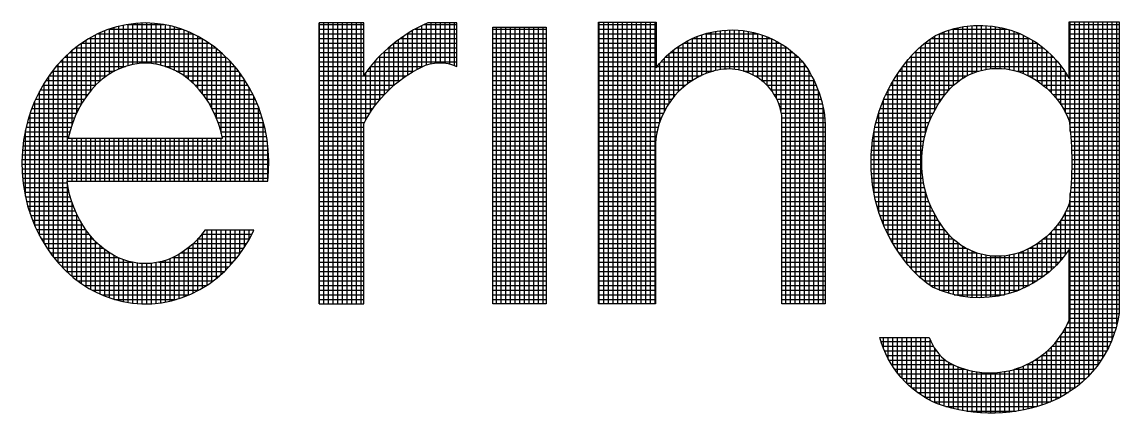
# Model space of a CAD drawing. Extents: x 0 to 841, y 0 to 594.
# Drawn here: x 743.193 to 747.199, y 97.92 to 99.35 of the extents above; entities that cross this region are included whole.
import ezdxf

# ---------------------------------------------------------------- set-up
doc = ezdxf.new("R2010")
doc.units = 0
doc.header["$LTSCALE"] = 5
doc.header["$MEASUREMENT"] = 0
doc.layers.add('한국지역난방기술주식회사 CI', color=7, linetype='Continuous')

# ---------------------------------------------------------------- blocks, each defined once
blk = doc.blocks.new('기술주CI')
at = {"layer": '한국지역난방기술주식회사 CI', "linetype": 'Continuous'}
for p, q in [((1158.875, 135.7201), (1158.875, 135.9949)), ((1158.9067, 135.7208), (1158.9067, 135.9955)), ((1158.9385, 135.7192), (1158.9385, 135.9942)), ((1160.0815, 134.0812), (1160.0815, 135.9965)), ((1160.1132, 134.0812), (1160.1132, 135.9965)), ((1160.145, 134.0812), (1160.145, 135.9965)), ((1160.1768, 134.0812), (1160.1768, 135.9965)), ((1160.2085, 134.0812), (1160.2085, 135.9965)), ((1160.2403, 134.0812), (1160.2403, 135.9965)), ((1160.272, 134.0812), (1160.272, 135.9965)), ((1160.3037, 134.0812), (1160.3037, 135.9965)), ((1160.3355, 134.0812), (1160.3355, 135.9965)), ((1160.3673, 134.0812), (1160.3673, 135.9965)), ((1160.8435, 135.7184), (1160.8435, 135.9965)), ((1160.8753, 135.7232), (1160.8753, 135.9965)), ((1160.907, 135.7244), (1160.907, 135.9965)), ((1160.9388, 135.722), (1160.9388, 135.9965)), ((1160.9705, 135.716), (1160.9705, 135.9965)), ((1161.0022, 135.706), (1161.0022, 135.9965)), ((1161.9865, 134.0812), (1161.9865, 136.0018)), ((1162.0182, 134.0812), (1162.0182, 136.0018)), ((1162.05, 134.0812), (1162.05, 136.0018)), ((1162.0818, 134.0812), (1162.0818, 136.0018)), ((1162.1135, 134.0812), (1162.1135, 136.0018)), ((1162.1453, 134.0812), (1162.1453, 136.0018)), ((1162.177, 134.0812), (1162.177, 136.0018)), ((1162.2087, 134.0812), (1162.2087, 136.0018)), ((1162.2405, 134.0812), (1162.2405, 136.0018)), ((1162.2723, 134.0812), (1162.2723, 136.0018)), ((1162.304, 134.0812), (1162.304, 136.0018)), ((1162.3357, 134.0812), (1162.3357, 136.0018)), ((1162.3675, 134.0812), (1162.3675, 136.0018)), ((1165.1933, 135.2595), (1165.1933, 136.0029)), ((1165.225, 133.5079), (1165.225, 136.0029)), ((1165.2568, 133.5331), (1165.2568, 136.0029)), ((1165.2885, 133.5612), (1165.2885, 136.0029)), ((1165.3202, 133.5927), (1165.3202, 136.0029)), ((1165.352, 133.6282), (1165.352, 136.0029)), ((1165.3838, 133.6686), (1165.3838, 136.0029)), ((1165.4155, 133.7154), (1165.4155, 136.0029)), ((1165.4472, 133.771), (1165.4472, 136.0029)), ((1165.479, 133.8408), (1165.479, 136.0029)), ((1165.5107, 133.9398), (1165.5107, 136.0029)), ((1158.5738, 135.9217), (1159.2208, 135.9217)), ((1158.5892, 135.599), (1158.5892, 135.9283)), ((1158.621, 135.6247), (1158.621, 135.9418)), ((1158.6524, 135.9535), (1159.1446, 135.9535)), ((1158.6528, 135.6469), (1158.6528, 135.9536)), ((1158.6845, 135.666), (1158.6845, 135.9639)), ((1158.7162, 135.6812), (1158.7162, 135.9727)), ((1158.748, 135.694), (1158.748, 135.9799)), ((1158.775, 135.9853), (1159.0226, 135.9853)), ((1158.7797, 135.7044), (1158.7797, 135.9859)), ((1158.8115, 135.7124), (1158.8115, 135.9902)), ((1158.8433, 135.7173), (1158.8433, 135.9934)), ((1158.9703, 135.7147), (1158.9703, 135.992)), ((1159.002, 135.708), (1159.002, 135.988)), ((1159.0338, 135.6991), (1159.0338, 135.9829)), ((1159.0655, 135.6877), (1159.0655, 135.9762)), ((1159.0972, 135.6729), (1159.0972, 135.9681)), ((1159.129, 135.6555), (1159.129, 135.9586)), ((1159.1608, 135.6352), (1159.1608, 135.9472)), ((1159.1925, 135.6116), (1159.1925, 135.9349)), ((1159.2242, 135.5834), (1159.2242, 135.9201)), ((1160.0803, 135.9853), (1160.3847, 135.9853)), ((1160.0803, 135.9535), (1160.3847, 135.9535)), ((1160.0803, 135.9217), (1160.3847, 135.9217)), ((1160.6803, 135.9217), (1161.018, 135.9217)), ((1160.6847, 135.6428), (1160.6847, 135.9246)), ((1160.7165, 135.6626), (1160.7165, 135.9438)), ((1160.7335, 135.9535), (1161.018, 135.9535)), ((1160.7483, 135.6806), (1160.7483, 135.9616)), ((1160.78, 135.6969), (1160.78, 135.9779)), ((1160.7952, 135.9853), (1161.018, 135.9853)), ((1160.8117, 135.7098), (1160.8117, 135.9929)), ((1161.262, 135.9535), (1161.6271, 135.9535)), ((1161.262, 135.9217), (1161.6271, 135.9217)), ((1161.288, 134.0812), (1161.288, 135.9662)), ((1161.3197, 134.0812), (1161.3197, 135.9662)), ((1161.3515, 134.0812), (1161.3515, 135.9662)), ((1161.3833, 134.0812), (1161.3833, 135.9662)), ((1161.415, 134.0812), (1161.415, 135.9662)), ((1161.4468, 134.0812), (1161.4468, 135.9662)), ((1161.4785, 134.0812), (1161.4785, 135.9662)), ((1161.5102, 134.0812), (1161.5102, 135.9662)), ((1161.542, 134.0812), (1161.542, 135.9662)), ((1161.5738, 134.0812), (1161.5738, 135.9662)), ((1161.6055, 134.0812), (1161.6055, 135.9662)), ((1161.9813, 135.9853), (1162.3741, 135.9853)), ((1161.9813, 135.9535), (1162.3741, 135.9535)), ((1161.9813, 135.9217), (1162.3741, 135.9217)), ((1162.7066, 135.9217), (1163.073, 135.9217)), ((1162.7167, 135.6518), (1162.7167, 135.9247)), ((1162.7485, 135.663), (1162.7485, 135.9326)), ((1162.7803, 135.6721), (1162.7803, 135.9389)), ((1162.812, 135.6782), (1162.812, 135.9436)), ((1162.8438, 135.6816), (1162.8438, 135.9467)), ((1162.8755, 135.6821), (1162.8755, 135.9482)), ((1162.9072, 135.68), (1162.9072, 135.9481)), ((1162.939, 135.675), (1162.939, 135.9464)), ((1162.9708, 135.6671), (1162.9708, 135.9432)), ((1163.0025, 135.6561), (1163.0025, 135.9384)), ((1163.0342, 135.6416), (1163.0342, 135.9319)), ((1163.066, 135.6232), (1163.066, 135.9238)), ((1164.3021, 135.9217), (1164.8534, 135.9217)), ((1164.3042, 135.457), (1164.3042, 135.9227)), ((1164.336, 135.5016), (1164.336, 135.9354)), ((1164.3678, 135.5401), (1164.3678, 135.9464)), ((1164.3916, 135.9535), (1164.764, 135.9535)), ((1164.3995, 135.572), (1164.3995, 135.9557)), ((1164.4312, 135.5979), (1164.4312, 135.9633)), ((1164.463, 135.6195), (1164.463, 135.9694)), ((1164.4948, 135.6373), (1164.4948, 135.974)), ((1164.5265, 135.652), (1164.5265, 135.9771)), ((1164.5583, 135.6639), (1164.5583, 135.9788)), ((1164.59, 135.6731), (1164.59, 135.9789)), ((1164.6217, 135.6798), (1164.6217, 135.9776)), ((1164.6535, 135.6842), (1164.6535, 135.9749)), ((1164.6853, 135.6863), (1164.6853, 135.9706)), ((1164.717, 135.6861), (1164.717, 135.9649)), ((1164.7487, 135.6837), (1164.7487, 135.9576)), ((1164.7805, 135.679), (1164.7805, 135.9487)), ((1164.8122, 135.6719), (1164.8122, 135.9381)), ((1164.844, 135.6623), (1164.844, 135.9257)), ((1165.1853, 135.9853), (1165.5257, 135.9853)), ((1165.1853, 135.9535), (1165.5257, 135.9535)), ((1165.1853, 135.9217), (1165.5257, 135.9217)), ((1158.4623, 135.444), (1158.4623, 135.8566)), ((1158.4648, 135.8583), (1159.331, 135.8583)), ((1158.494, 135.4934), (1158.494, 135.8773)), ((1158.5141, 135.89), (1159.2808, 135.89)), ((1158.5258, 135.5344), (1158.5258, 135.8962)), ((1158.5575, 135.5692), (1158.5575, 135.9132)), ((1159.256, 135.5505), (1159.256, 135.9046)), ((1159.2877, 135.5123), (1159.2877, 135.8859)), ((1159.3195, 135.4671), (1159.3195, 135.8664)), ((1160.0803, 135.89), (1160.3847, 135.89)), ((1160.0803, 135.8583), (1160.3847, 135.8583)), ((1160.5895, 135.5708), (1160.5895, 135.8569)), ((1160.5911, 135.8583), (1161.018, 135.8583)), ((1160.6212, 135.5971), (1160.6212, 135.8813)), ((1160.6332, 135.89), (1161.018, 135.89)), ((1160.653, 135.621), (1160.653, 135.9038)), ((1161.262, 135.89), (1161.6271, 135.89)), ((1161.262, 135.8583), (1161.6271, 135.8583)), ((1161.9813, 135.89), (1162.3741, 135.89)), ((1161.9813, 135.8583), (1162.3741, 135.8583)), ((1162.558, 135.5563), (1162.558, 135.8564)), ((1162.5611, 135.8583), (1163.2185, 135.8583)), ((1162.5898, 135.5817), (1162.5898, 135.8743)), ((1162.6215, 135.6036), (1162.6215, 135.8899)), ((1162.6218, 135.89), (1163.1578, 135.89)), ((1162.6533, 135.6223), (1162.6533, 135.9034)), ((1162.685, 135.6383), (1162.685, 135.9149)), ((1163.0977, 135.6001), (1163.0977, 135.9139)), ((1163.1295, 135.5711), (1163.1295, 135.9021)), ((1163.1613, 135.5339), (1163.1613, 135.8884)), ((1163.193, 135.4829), (1163.193, 135.8726)), ((1163.2247, 135.3954), (1163.2247, 135.8545)), ((1164.2037, 135.8583), (1164.9683, 135.8583)), ((1164.209, 135.246), (1164.209, 135.8624)), ((1164.2407, 135.3379), (1164.2407, 135.8861)), ((1164.2464, 135.89), (1164.9173, 135.89)), ((1164.2725, 135.404), (1164.2725, 135.9074)), ((1164.8758, 135.6503), (1164.8758, 135.9116)), ((1164.9075, 135.6359), (1164.9075, 135.8954)), ((1164.9392, 135.619), (1164.9392, 135.8771)), ((1164.971, 135.5994), (1164.971, 135.8564)), ((1165.1853, 135.89), (1165.5257, 135.89)), ((1165.1853, 135.8583), (1165.5257, 135.8583)), ((1158.367, 134.917), (1158.367, 135.7796)), ((1158.3834, 135.7948), (1159.4126, 135.7948)), ((1158.3987, 135.3041), (1158.3987, 135.8084)), ((1158.4219, 135.8265), (1159.3748, 135.8265)), ((1158.4305, 135.3832), (1158.4305, 135.8332)), ((1159.3513, 135.4127), (1159.3513, 135.8439)), ((1159.383, 135.3423), (1159.383, 135.8196)), ((1159.4147, 135.2433), (1159.4147, 135.793)), ((1160.0803, 135.8265), (1160.3847, 135.8265)), ((1160.0803, 135.7948), (1160.3847, 135.7948)), ((1160.4942, 135.4739), (1160.4942, 135.771)), ((1160.5183, 135.7948), (1161.018, 135.7948)), ((1160.526, 135.5096), (1160.526, 135.802)), ((1160.553, 135.8265), (1161.018, 135.8265)), ((1160.5578, 135.5417), (1160.5578, 135.8306)), ((1161.262, 135.8265), (1161.6271, 135.8265)), ((1161.262, 135.7948), (1161.6271, 135.7948)), ((1161.9813, 135.8265), (1162.3741, 135.8265)), ((1161.9813, 135.7948), (1162.3741, 135.7948)), ((1162.4628, 135.4489), (1162.4628, 135.7867)), ((1162.4721, 135.7948), (1163.3075, 135.7948)), ((1162.4945, 135.4914), (1162.4945, 135.813)), ((1162.5126, 135.8265), (1163.267, 135.8265)), ((1162.5262, 135.5265), (1162.5262, 135.8361)), ((1163.2565, 134.0812), (1163.2565, 135.8339)), ((1163.2883, 134.0812), (1163.2883, 135.8105)), ((1163.32, 134.0812), (1163.32, 135.7839)), ((1164.1137, 134.3185), (1164.1137, 135.7739)), ((1164.1333, 135.7948), (1165.0479, 135.7948)), ((1164.1455, 134.2854), (1164.1455, 135.8069)), ((1164.1664, 135.8265), (1165.0111, 135.8265)), ((1164.1773, 134.2562), (1164.1773, 135.8361)), ((1165.0028, 135.5766), (1165.0028, 135.8331)), ((1165.0345, 135.5502), (1165.0345, 135.8068)), ((1165.0663, 135.5193), (1165.0663, 135.7771)), ((1165.1853, 135.8265), (1165.5257, 135.8265)), ((1165.1853, 135.7948), (1165.5257, 135.7948)), ((1158.2902, 135.6995), (1158.7633, 135.6995)), ((1158.3035, 134.3621), (1158.3035, 135.7145)), ((1158.3189, 135.7312), (1159.4778, 135.7312)), ((1158.3353, 134.3285), (1158.3353, 135.7491)), ((1158.3491, 135.763), (1159.4463, 135.763)), ((1159.0326, 135.6995), (1159.5051, 135.6995)), ((1159.4465, 134.917), (1159.4465, 135.7628)), ((1159.4782, 134.917), (1159.4782, 135.7307)), ((1160.0803, 135.763), (1160.3847, 135.763)), ((1160.0803, 135.7312), (1160.3847, 135.7312)), ((1160.0803, 135.6995), (1160.3847, 135.6995)), ((1160.4302, 135.6995), (1160.7856, 135.6995)), ((1160.4307, 135.3883), (1160.4307, 135.7001)), ((1160.4572, 135.7312), (1161.018, 135.7312)), ((1160.4625, 135.4338), (1160.4625, 135.7372)), ((1160.4865, 135.763), (1161.018, 135.763)), ((1161.0179, 135.6995), (1161.018, 135.6995)), ((1161.262, 135.763), (1161.6271, 135.763)), ((1161.262, 135.7312), (1161.6271, 135.7312)), ((1161.262, 135.6995), (1161.6271, 135.6995)), ((1161.9813, 135.763), (1162.3741, 135.763)), ((1161.9813, 135.7312), (1162.3741, 135.7312)), ((1161.9813, 135.6995), (1162.3741, 135.6995)), ((1162.3809, 135.6995), (1163.3944, 135.6995)), ((1162.3992, 135.3214), (1162.3992, 135.7221)), ((1162.4072, 135.7312), (1163.3718, 135.7312)), ((1162.431, 135.3955), (1162.431, 135.7566)), ((1162.4374, 135.763), (1163.3422, 135.763)), ((1163.3518, 134.0812), (1163.3518, 135.7534)), ((1163.3835, 134.0812), (1163.3835, 135.7153)), ((1164.0503, 134.3964), (1164.0503, 135.6959)), ((1164.0529, 135.6995), (1165.1333, 135.6995)), ((1164.0775, 135.7312), (1165.1083, 135.7312)), ((1164.082, 134.3556), (1164.082, 135.7367)), ((1164.1041, 135.763), (1165.08, 135.763)), ((1165.098, 135.483), (1165.098, 135.7433)), ((1165.1297, 135.439), (1165.1297, 135.7043)), ((1165.1853, 135.763), (1165.5257, 135.763)), ((1165.1853, 135.7312), (1165.5257, 135.7312)), ((1165.1853, 135.6995), (1165.5257, 135.6995)), ((1158.24, 134.4442), (1158.24, 135.6333)), ((1158.2418, 135.636), (1158.6363, 135.636)), ((1158.2654, 135.6678), (1158.6879, 135.6678)), ((1158.2718, 134.4009), (1158.2718, 135.6759)), ((1159.108, 135.6678), (1159.5308, 135.6678)), ((1159.1596, 135.636), (1159.5539, 135.636)), ((1159.51, 134.917), (1159.51, 135.6937)), ((1159.5418, 134.917), (1159.5418, 135.6527)), ((1160.0803, 135.6678), (1160.3847, 135.6678)), ((1160.0803, 135.636), (1160.6745, 135.636)), ((1160.399, 135.3355), (1160.399, 135.6593)), ((1160.4053, 135.6678), (1160.7252, 135.6678)), ((1161.262, 135.6678), (1161.6271, 135.6678)), ((1161.262, 135.636), (1161.6271, 135.636)), ((1161.9813, 135.6678), (1162.764, 135.6678)), ((1161.9813, 135.636), (1162.6801, 135.636)), ((1162.9684, 135.6678), (1163.4148, 135.6678)), ((1163.0447, 135.636), (1163.433, 135.636)), ((1163.4152, 134.0812), (1163.4152, 135.667)), ((1164.009, 135.636), (1164.4921, 135.636)), ((1164.0185, 134.4417), (1164.0185, 135.6506)), ((1164.0301, 135.6678), (1164.5706, 135.6678)), ((1164.8271, 135.6678), (1165.1555, 135.6678)), ((1164.9073, 135.636), (1165.1753, 135.636)), ((1165.1615, 135.3836), (1165.1615, 135.6586)), ((1165.1853, 135.6678), (1165.5257, 135.6678)), ((1165.1853, 135.636), (1165.5257, 135.636)), ((1158.201, 135.5725), (1158.5606, 135.5725)), ((1158.2082, 134.4927), (1158.2082, 135.5854)), ((1158.2206, 135.6042), (1158.5951, 135.6042)), ((1159.2008, 135.6042), (1159.5753, 135.6042)), ((1159.2353, 135.5725), (1159.5949, 135.5725)), ((1159.5735, 134.917), (1159.5735, 135.6072)), ((1159.6052, 134.917), (1159.6052, 135.5555)), ((1160.0803, 135.6042), (1160.6304, 135.6042)), ((1160.0803, 135.5725), (1160.5915, 135.5725)), ((1161.262, 135.6042), (1161.6271, 135.6042)), ((1161.262, 135.5725), (1161.6271, 135.5725)), ((1161.9813, 135.6042), (1162.6226, 135.6042)), ((1161.9813, 135.5725), (1162.5777, 135.5725)), ((1163.0926, 135.6042), (1163.4493, 135.6042)), ((1163.1282, 135.5725), (1163.4638, 135.5725)), ((1163.447, 134.0812), (1163.447, 135.609)), ((1163.9713, 135.5725), (1164.4001, 135.5725)), ((1163.9868, 134.4925), (1163.9868, 135.5998)), ((1163.9894, 135.6042), (1164.44, 135.6042)), ((1164.9635, 135.6042), (1165.5257, 135.6042)), ((1165.008, 135.5725), (1165.5257, 135.5725)), ((1158.1515, 135.4772), (1158.4832, 135.4772)), ((1158.1666, 135.509), (1158.5056, 135.509)), ((1158.1765, 134.5484), (1158.1765, 135.5292)), ((1158.183, 135.5408), (1158.5307, 135.5408)), ((1159.2652, 135.5408), (1159.6129, 135.5408)), ((1159.2904, 135.509), (1159.6292, 135.509)), ((1159.3127, 135.4772), (1159.6445, 135.4772)), ((1159.637, 134.917), (1159.637, 135.4939)), ((1160.0803, 135.5408), (1160.5567, 135.5408)), ((1160.0803, 135.509), (1160.5254, 135.509)), ((1160.0803, 135.4772), (1160.4971, 135.4772)), ((1161.262, 135.5408), (1161.6271, 135.5408)), ((1161.262, 135.509), (1161.6271, 135.509)), ((1161.262, 135.4772), (1161.6271, 135.4772)), ((1161.9813, 135.5408), (1162.5408, 135.5408)), ((1161.9813, 135.509), (1162.5097, 135.509)), ((1161.9813, 135.4772), (1162.4832, 135.4772)), ((1163.156, 135.5408), (1163.4767, 135.5408)), ((1163.1782, 135.509), (1163.4879, 135.509)), ((1163.1958, 135.4772), (1163.4976, 135.4772)), ((1163.4788, 134.0812), (1163.4788, 135.5352)), ((1163.9232, 134.619), (1163.9232, 135.4733)), ((1163.9249, 135.4772), (1164.318, 135.4772)), ((1163.9391, 135.509), (1164.3418, 135.509)), ((1163.9545, 135.5408), (1164.3683, 135.5408)), ((1163.955, 134.5507), (1163.955, 135.5417)), ((1165.0447, 135.5408), (1165.5257, 135.5408)), ((1165.0759, 135.509), (1165.5257, 135.509)), ((1165.1025, 135.4772), (1165.5257, 135.4772)), ((1158.1253, 135.4137), (1158.4452, 135.4137)), ((1158.1377, 135.4455), (1158.4631, 135.4455)), ((1158.1448, 134.6147), (1158.1448, 135.463)), ((1159.3328, 135.4455), (1159.6579, 135.4455)), ((1159.3507, 135.4137), (1159.6709, 135.4137)), ((1159.6688, 134.917), (1159.6688, 135.4199)), ((1160.0803, 135.4455), (1160.4714, 135.4455)), ((1160.0803, 135.4137), (1160.448, 135.4137)), ((1161.262, 135.4455), (1161.6271, 135.4455)), ((1161.262, 135.4137), (1161.6271, 135.4137)), ((1161.9813, 135.4455), (1162.4605, 135.4455)), ((1161.9813, 135.4137), (1162.4409, 135.4137)), ((1163.2097, 135.4455), (1163.5058, 135.4455)), ((1163.2201, 135.4137), (1163.5126, 135.4137)), ((1163.5105, 134.0812), (1163.5105, 135.4241)), ((1163.9001, 135.4137), (1164.2779, 135.4137)), ((1163.912, 135.4455), (1164.2968, 135.4455)), ((1165.1255, 135.4455), (1165.5257, 135.4455)), ((1165.1453, 135.4137), (1165.5257, 135.4137)), ((1158.1038, 135.3503), (1158.416, 135.3503)), ((1158.113, 134.6984), (1158.113, 135.3791)), ((1158.1139, 135.382), (1158.43, 135.382)), ((1159.366, 135.382), (1159.6817, 135.382)), ((1159.38, 135.3503), (1159.6925, 135.3503)), ((1160.0803, 135.382), (1160.4267, 135.382)), ((1160.0803, 135.3503), (1160.4074, 135.3503)), ((1161.262, 135.382), (1161.6271, 135.382)), ((1161.262, 135.3503), (1161.6271, 135.3503)), ((1161.9813, 135.382), (1162.4242, 135.382)), ((1161.9813, 135.3503), (1162.4101, 135.3503)), ((1163.2275, 135.382), (1163.518, 135.382)), ((1163.23, 135.3503), (1163.522, 135.3503)), ((1163.8798, 135.3503), (1164.2461, 135.3503)), ((1163.8894, 135.382), (1164.261, 135.382)), ((1163.8915, 134.7039), (1163.8915, 135.3884)), ((1165.1623, 135.382), (1165.5257, 135.382)), ((1165.1768, 135.3503), (1165.5257, 135.3503)), ((1158.0796, 135.255), (1158.384, 135.255)), ((1158.0812, 134.8146), (1158.0812, 135.2639)), ((1158.0868, 135.2867), (1158.3934, 135.2867)), ((1158.0947, 135.3185), (1158.4037, 135.3185)), ((1159.3922, 135.3185), (1159.701, 135.3185)), ((1159.4025, 135.2867), (1159.7092, 135.2867)), ((1159.412, 135.255), (1159.7161, 135.255)), ((1159.7005, 134.917), (1159.7005, 135.3203)), ((1160.0803, 135.3185), (1160.3898, 135.3185)), ((1160.0803, 135.2867), (1160.3847, 135.2867)), ((1160.0803, 135.255), (1160.3847, 135.255)), ((1161.262, 135.3185), (1161.6271, 135.3185)), ((1161.262, 135.2867), (1161.6271, 135.2867)), ((1161.262, 135.255), (1161.6271, 135.255)), ((1161.9813, 135.3185), (1162.3983, 135.3185)), ((1161.9813, 135.2867), (1162.3886, 135.2867)), ((1161.9813, 135.255), (1162.3811, 135.255)), ((1163.23, 135.3185), (1163.5247, 135.3185)), ((1163.23, 135.2867), (1163.5261, 135.2867)), ((1163.23, 135.255), (1163.5263, 135.255)), ((1163.8571, 135.255), (1164.2115, 135.255)), ((1163.8598, 134.8238), (1163.8598, 135.2685)), ((1163.8636, 135.2867), (1164.2214, 135.2867)), ((1163.8712, 135.3185), (1164.2329, 135.3185)), ((1165.1866, 135.3185), (1165.5257, 135.3185)), ((1165.1904, 135.2867), (1165.5257, 135.2867)), ((1165.1937, 135.255), (1165.5257, 135.255)), ((1158.0685, 135.1915), (1159.7273, 135.1915)), ((1158.0739, 135.2233), (1158.3764, 135.2233)), ((1158.3987, 134.917), (1158.3987, 135.2102)), ((1158.4305, 134.917), (1158.4305, 135.2102)), ((1158.4623, 134.917), (1158.4623, 135.2102)), ((1158.494, 134.917), (1158.494, 135.2102)), ((1158.5258, 134.917), (1158.5258, 135.2102)), ((1158.5575, 134.917), (1158.5575, 135.2102)), ((1158.5892, 134.917), (1158.5892, 135.2102)), ((1158.621, 134.917), (1158.621, 135.2102)), ((1158.6528, 134.917), (1158.6528, 135.2102)), ((1158.6845, 134.917), (1158.6845, 135.2102)), ((1158.7162, 134.917), (1158.7162, 135.2102)), ((1158.748, 134.917), (1158.748, 135.2102)), ((1158.7797, 134.917), (1158.7797, 135.2102)), ((1158.8115, 134.917), (1158.8115, 135.2102)), ((1158.8433, 134.917), (1158.8433, 135.2102)), ((1158.875, 134.917), (1158.875, 135.2102)), ((1158.9067, 134.917), (1158.9067, 135.2102)), ((1158.9385, 134.917), (1158.9385, 135.2102)), ((1158.9703, 134.917), (1158.9703, 135.2102)), ((1159.002, 134.917), (1159.002, 135.2102)), ((1159.0338, 134.917), (1159.0338, 135.2102)), ((1159.0655, 134.917), (1159.0655, 135.2102)), ((1159.0972, 134.917), (1159.0972, 135.2102)), ((1159.129, 134.917), (1159.129, 135.2102)), ((1159.1608, 134.917), (1159.1608, 135.2102)), ((1159.1925, 134.917), (1159.1925, 135.2102)), ((1159.2242, 134.917), (1159.2242, 135.2102)), ((1159.256, 134.917), (1159.256, 135.2102)), ((1159.2877, 134.917), (1159.2877, 135.2102)), ((1159.3195, 134.917), (1159.3195, 135.2102)), ((1159.3513, 134.917), (1159.3513, 135.2102)), ((1159.383, 134.917), (1159.383, 135.2102)), ((1159.4147, 134.917), (1159.4147, 135.2102)), ((1159.4196, 135.2233), (1159.722, 135.2233)), ((1160.0803, 135.2233), (1160.3847, 135.2233)), ((1160.0803, 135.1915), (1160.3847, 135.1915)), ((1161.262, 135.2233), (1161.6271, 135.2233)), ((1161.262, 135.1915), (1161.6271, 135.1915)), ((1161.9813, 135.2233), (1162.3755, 135.2233)), ((1161.9813, 135.1915), (1162.3718, 135.1915)), ((1163.23, 135.2233), (1163.5263, 135.2233)), ((1163.23, 135.1915), (1163.5263, 135.1915)), ((1163.8469, 135.1915), (1164.1963, 135.1915)), ((1163.8515, 135.2233), (1164.2032, 135.2233)), ((1165.1965, 135.2233), (1165.5257, 135.2233)), ((1165.1989, 135.1915), (1165.5257, 135.1915)), ((1158.0613, 135.128), (1159.7347, 135.128)), ((1158.0649, 135.1597), (1159.731, 135.1597)), ((1159.7323, 134.9256), (1159.7323, 135.1489)), ((1160.0803, 135.1597), (1160.3847, 135.1597)), ((1160.0803, 135.128), (1160.3847, 135.128)), ((1161.262, 135.1597), (1161.6271, 135.1597)), ((1161.262, 135.128), (1161.6271, 135.128)), ((1161.9813, 135.1597), (1162.37, 135.1597)), ((1161.9813, 135.128), (1162.3699, 135.128)), ((1163.23, 135.1597), (1163.5263, 135.1597)), ((1163.23, 135.128), (1163.5263, 135.128)), ((1163.8405, 135.128), (1164.1869, 135.128)), ((1163.8432, 135.1597), (1164.1909, 135.1597)), ((1165.2008, 135.1597), (1165.5257, 135.1597)), ((1165.2022, 135.128), (1165.5257, 135.128)), ((1158.0581, 135.0328), (1159.7378, 135.0328)), ((1158.0582, 135.0645), (1159.7378, 135.0645)), ((1158.0597, 135.0962), (1159.7362, 135.0962)), ((1160.0803, 135.0962), (1160.3847, 135.0962)), ((1160.0803, 135.0645), (1160.3847, 135.0645)), ((1160.0803, 135.0328), (1160.3847, 135.0328)), ((1161.262, 135.0962), (1161.6271, 135.0962)), ((1161.262, 135.0645), (1161.6271, 135.0645)), ((1161.262, 135.0328), (1161.6271, 135.0328)), ((1161.9813, 135.0962), (1162.3699, 135.0962)), ((1161.9813, 135.0645), (1162.3699, 135.0645)), ((1161.9813, 135.0328), (1162.3699, 135.0328)), ((1163.23, 135.0962), (1163.5263, 135.0962)), ((1163.23, 135.0645), (1163.5263, 135.0645)), ((1163.23, 135.0328), (1163.5263, 135.0328)), ((1163.8379, 135.0645), (1164.1831, 135.0645)), ((1163.8379, 135.0328), (1164.183, 135.0328)), ((1163.8387, 135.0962), (1164.1843, 135.0962)), ((1165.2031, 135.0962), (1165.5257, 135.0962)), ((1165.2036, 135.0645), (1165.5257, 135.0645)), ((1165.2037, 135.0328), (1165.5257, 135.0328)), ((1158.0588, 135.001), (1159.7373, 135.001)), ((1158.06, 134.9692), (1159.7358, 134.9692)), ((1160.0803, 135.001), (1160.3847, 135.001)), ((1160.0803, 134.9692), (1160.3847, 134.9692)), ((1161.262, 135.001), (1161.6271, 135.001)), ((1161.262, 134.9692), (1161.6271, 134.9692)), ((1161.9813, 135.001), (1162.3699, 135.001)), ((1161.9813, 134.9692), (1162.3699, 134.9692)), ((1163.23, 135.001), (1163.5263, 135.001)), ((1163.23, 134.9692), (1163.5263, 134.9692)), ((1163.8386, 135.001), (1164.184, 135.001)), ((1163.8402, 134.9692), (1164.1864, 134.9692)), ((1165.2024, 134.9692), (1165.5257, 134.9692)), ((1165.2032, 135.001), (1165.5257, 135.001)), ((1158.0629, 134.9375), (1159.7332, 134.9375)), ((1158.0658, 134.9058), (1158.3664, 134.9058)), ((1158.0707, 134.874), (1158.3719, 134.874)), ((1158.367, 134.2971), (1158.367, 134.9023)), ((1160.0803, 134.9375), (1160.3847, 134.9375)), ((1160.0803, 134.9058), (1160.3847, 134.9058)), ((1160.0803, 134.874), (1160.3847, 134.874)), ((1161.262, 134.9375), (1161.6271, 134.9375)), ((1161.262, 134.9058), (1161.6271, 134.9058)), ((1161.262, 134.874), (1161.6271, 134.874)), ((1161.9813, 134.9375), (1162.3699, 134.9375)), ((1161.9813, 134.9058), (1162.3699, 134.9058)), ((1161.9813, 134.874), (1162.3699, 134.874)), ((1163.23, 134.9375), (1163.5263, 134.9375)), ((1163.23, 134.9058), (1163.5263, 134.9058)), ((1163.23, 134.874), (1163.5263, 134.874)), ((1163.8427, 134.9375), (1164.1902, 134.9375)), ((1163.8463, 134.9058), (1164.1954, 134.9058)), ((1163.8507, 134.874), (1164.202, 134.874)), ((1165.1969, 134.874), (1165.5257, 134.874)), ((1165.1992, 134.9058), (1165.5257, 134.9058)), ((1165.201, 134.9375), (1165.5257, 134.9375)), ((1158.0759, 134.8422), (1158.379, 134.8422)), ((1158.0822, 134.8105), (1158.3873, 134.8105)), ((1160.0803, 134.8422), (1160.3847, 134.8422)), ((1160.0803, 134.8105), (1160.3847, 134.8105)), ((1161.262, 134.8422), (1161.6271, 134.8422)), ((1161.262, 134.8105), (1161.6271, 134.8105)), ((1161.9813, 134.8422), (1162.3699, 134.8422)), ((1161.9813, 134.8105), (1162.3699, 134.8105)), ((1163.23, 134.8422), (1163.5263, 134.8422)), ((1163.23, 134.8105), (1163.5263, 134.8105)), ((1163.8562, 134.8422), (1164.2101, 134.8422)), ((1163.8626, 134.8105), (1164.2198, 134.8105)), ((1164.209, 134.2299), (1164.209, 134.8464)), ((1165.1909, 134.8105), (1165.5257, 134.8105)), ((1165.1933, 133.4852), (1165.1933, 134.8328)), ((1165.1942, 134.8422), (1165.5257, 134.8422)), ((1158.0898, 134.7788), (1158.3968, 134.7788)), ((1158.0976, 134.747), (1158.4079, 134.747)), ((1158.3987, 134.2689), (1158.3987, 134.7731)), ((1160.0803, 134.7788), (1160.3847, 134.7788)), ((1160.0803, 134.747), (1160.3847, 134.747)), ((1161.262, 134.7788), (1161.6271, 134.7788)), ((1161.262, 134.747), (1161.6271, 134.747)), ((1161.9813, 134.7788), (1162.3699, 134.7788)), ((1161.9813, 134.747), (1162.3699, 134.747)), ((1163.23, 134.7788), (1163.5263, 134.7788)), ((1163.23, 134.747), (1163.5263, 134.747)), ((1163.87, 134.7788), (1164.231, 134.7788)), ((1163.8784, 134.747), (1164.2439, 134.747)), ((1164.2407, 134.2063), (1164.2407, 134.7544)), ((1165.1788, 134.747), (1165.5257, 134.747)), ((1165.1873, 134.7788), (1165.5257, 134.7788)), ((1158.1077, 134.7153), (1158.4208, 134.7153)), ((1158.1177, 134.6835), (1158.4353, 134.6835)), ((1158.1299, 134.6517), (1158.4514, 134.6517)), ((1158.4305, 134.2438), (1158.4305, 134.6931)), ((1160.0803, 134.7153), (1160.3847, 134.7153)), ((1160.0803, 134.6835), (1160.3847, 134.6835)), ((1160.0803, 134.6517), (1160.3847, 134.6517)), ((1161.262, 134.7153), (1161.6271, 134.7153)), ((1161.262, 134.6835), (1161.6271, 134.6835)), ((1161.262, 134.6517), (1161.6271, 134.6517)), ((1161.9813, 134.7153), (1162.3699, 134.7153)), ((1161.9813, 134.6835), (1162.3699, 134.6835)), ((1161.9813, 134.6517), (1162.3699, 134.6517)), ((1163.23, 134.7153), (1163.5263, 134.7153)), ((1163.23, 134.6835), (1163.5263, 134.6835)), ((1163.23, 134.6517), (1163.5263, 134.6517)), ((1163.8879, 134.7153), (1164.2586, 134.7153)), ((1163.8984, 134.6835), (1164.2752, 134.6835)), ((1163.9101, 134.6517), (1164.2938, 134.6517)), ((1164.2725, 134.1882), (1164.2725, 134.6883)), ((1165.1287, 134.6517), (1165.5257, 134.6517)), ((1165.1297, 134.3782), (1165.1297, 134.6533)), ((1165.1481, 134.6835), (1165.5257, 134.6835)), ((1165.1615, 134.4177), (1165.1615, 134.7087)), ((1165.1647, 134.7153), (1165.5257, 134.7153)), ((1158.1426, 134.62), (1158.4698, 134.62)), ((1158.157, 134.5883), (1158.4908, 134.5883)), ((1158.4623, 134.2201), (1158.4623, 134.633)), ((1158.494, 134.1997), (1158.494, 134.5835)), ((1159.3195, 134.2108), (1159.3195, 134.5829)), ((1159.3513, 134.2333), (1159.3513, 134.5829)), ((1159.383, 134.2569), (1159.383, 134.5829)), ((1159.4147, 134.2846), (1159.4147, 134.5829)), ((1159.4465, 134.3138), (1159.4465, 134.5829)), ((1159.4782, 134.3467), (1159.4782, 134.5829)), ((1159.51, 134.3835), (1159.51, 134.5829)), ((1159.5418, 134.424), (1159.5418, 134.5829)), ((1159.5735, 134.4693), (1159.5735, 134.5829)), ((1159.6052, 134.5217), (1159.6052, 134.5829)), ((1159.637, 134.5828), (1159.637, 134.5829)), ((1160.0803, 134.62), (1160.3847, 134.62)), ((1160.0803, 134.5883), (1160.3847, 134.5883)), ((1161.262, 134.62), (1161.6271, 134.62)), ((1161.262, 134.5883), (1161.6271, 134.5883)), ((1161.9813, 134.62), (1162.3699, 134.62)), ((1161.9813, 134.5883), (1162.3699, 134.5883)), ((1163.23, 134.62), (1163.5263, 134.62)), ((1163.23, 134.5883), (1163.5263, 134.5883)), ((1163.9228, 134.62), (1164.3146, 134.62)), ((1163.9368, 134.5883), (1164.3379, 134.5883)), ((1164.3042, 134.1748), (1164.3042, 134.6353)), ((1164.336, 134.1631), (1164.336, 134.5907)), ((1165.0802, 134.5883), (1165.5257, 134.5883)), ((1165.098, 134.3436), (1165.098, 134.6094)), ((1165.1063, 134.62), (1165.5257, 134.62)), ((1158.1725, 134.5565), (1158.5145, 134.5565)), ((1158.1894, 134.5247), (1158.5415, 134.5247)), ((1158.5258, 134.1807), (1158.5258, 134.5424)), ((1158.5575, 134.1637), (1158.5575, 134.5076)), ((1159.2546, 134.5247), (1159.607, 134.5247)), ((1159.256, 134.173), (1159.256, 134.5263)), ((1159.2816, 134.5565), (1159.6234, 134.5565)), ((1159.2877, 134.1912), (1159.2877, 134.5646)), ((1160.0803, 134.5565), (1160.3847, 134.5565)), ((1160.0803, 134.5247), (1160.3847, 134.5247)), ((1161.262, 134.5565), (1161.6271, 134.5565)), ((1161.262, 134.5247), (1161.6271, 134.5247)), ((1161.9813, 134.5565), (1162.3699, 134.5565)), ((1161.9813, 134.5247), (1162.3699, 134.5247)), ((1163.23, 134.5565), (1163.5263, 134.5565)), ((1163.23, 134.5247), (1163.5263, 134.5247)), ((1163.9521, 134.5565), (1164.364, 134.5565)), ((1163.9686, 134.5247), (1164.3947, 134.5247)), ((1164.3678, 134.153), (1164.3678, 134.5522)), ((1164.3995, 134.1445), (1164.3995, 134.5204)), ((1165.0028, 134.2618), (1165.0028, 134.5157)), ((1165.0141, 134.5247), (1165.5257, 134.5247)), ((1165.0345, 134.286), (1165.0345, 134.5422)), ((1165.0499, 134.5565), (1165.5257, 134.5565)), ((1165.0663, 134.3131), (1165.0663, 134.573)), ((1158.2081, 134.493), (1158.5726, 134.493)), ((1158.2281, 134.4613), (1158.609, 134.4613)), ((1158.2503, 134.4295), (1158.6535, 134.4295)), ((1158.5892, 134.1488), (1158.5892, 134.4777)), ((1158.621, 134.1348), (1158.621, 134.452)), ((1158.6528, 134.1236), (1158.6528, 134.4299)), ((1159.1421, 134.4295), (1159.5456, 134.4295)), ((1159.1608, 134.1299), (1159.1608, 134.4417)), ((1159.1872, 134.4613), (1159.5682, 134.4613)), ((1159.1925, 134.1425), (1159.1925, 134.4656)), ((1159.2236, 134.493), (1159.5879, 134.493)), ((1159.2242, 134.157), (1159.2242, 134.4936)), ((1160.0803, 134.493), (1160.3847, 134.493)), ((1160.0803, 134.4613), (1160.3847, 134.4613)), ((1160.0803, 134.4295), (1160.3847, 134.4295)), ((1161.262, 134.493), (1161.6271, 134.493)), ((1161.262, 134.4613), (1161.6271, 134.4613)), ((1161.262, 134.4295), (1161.6271, 134.4295)), ((1161.9813, 134.493), (1162.3699, 134.493)), ((1161.9813, 134.4613), (1162.3699, 134.4613)), ((1161.9813, 134.4295), (1162.3699, 134.4295)), ((1163.23, 134.493), (1163.5263, 134.493)), ((1163.23, 134.4613), (1163.5263, 134.4613)), ((1163.23, 134.4295), (1163.5263, 134.4295)), ((1163.9865, 134.493), (1164.4332, 134.493)), ((1164.0058, 134.4613), (1164.4829, 134.4613)), ((1164.0267, 134.4295), (1164.5552, 134.4295)), ((1164.4312, 134.1374), (1164.4312, 134.4944)), ((1164.463, 134.1319), (1164.463, 134.4729)), ((1164.4948, 134.1277), (1164.4948, 134.455)), ((1164.5265, 134.1249), (1164.5265, 134.4403)), ((1164.5583, 134.1236), (1164.5583, 134.4285)), ((1164.8425, 134.4295), (1165.1701, 134.4295)), ((1164.844, 134.1749), (1164.844, 134.43)), ((1164.8758, 134.1884), (1164.8758, 134.4421)), ((1164.9075, 134.2036), (1164.9075, 134.4565)), ((1164.917, 134.4613), (1165.5257, 134.4613)), ((1164.9392, 134.2208), (1164.9392, 134.4733)), ((1164.971, 134.2401), (1164.971, 134.493)), ((1164.9711, 134.493), (1165.5257, 134.493)), ((1165.1853, 134.4295), (1165.5257, 134.4295)), ((1158.2743, 134.3978), (1158.7114, 134.3978)), ((1158.3003, 134.366), (1158.8067, 134.366)), ((1158.6845, 134.1127), (1158.6845, 134.4112)), ((1158.7162, 134.1046), (1158.7162, 134.3954)), ((1158.748, 134.0967), (1158.748, 134.3826)), ((1158.7797, 134.0914), (1158.7797, 134.3725)), ((1158.8115, 134.0864), (1158.8115, 134.3649)), ((1158.8433, 134.084), (1158.8433, 134.3598)), ((1158.875, 134.0816), (1158.875, 134.3569)), ((1158.9067, 134.082), (1158.9067, 134.3563)), ((1158.9385, 134.0825), (1158.9385, 134.3579)), ((1158.9703, 134.0855), (1158.9703, 134.3621)), ((1158.989, 134.366), (1159.4955, 134.366)), ((1159.002, 134.0889), (1159.002, 134.3689)), ((1159.0338, 134.0945), (1159.0338, 134.3781)), ((1159.0655, 134.1009), (1159.0655, 134.3897)), ((1159.0848, 134.3978), (1159.5218, 134.3978)), ((1159.0972, 134.1092), (1159.0972, 134.4041)), ((1159.129, 134.1186), (1159.129, 134.4213)), ((1160.0803, 134.3978), (1160.3847, 134.3978)), ((1160.0803, 134.366), (1160.3847, 134.366)), ((1161.262, 134.3978), (1161.6271, 134.3978)), ((1161.262, 134.366), (1161.6271, 134.366)), ((1161.9813, 134.3978), (1162.3699, 134.3978)), ((1161.9813, 134.366), (1162.3699, 134.366)), ((1163.23, 134.3978), (1163.5263, 134.3978)), ((1163.23, 134.366), (1163.5263, 134.366)), ((1164.0493, 134.3978), (1165.146, 134.3978)), ((1164.0736, 134.366), (1165.119, 134.366)), ((1164.59, 134.1236), (1164.59, 134.4193)), ((1164.6217, 134.125), (1164.6217, 134.4125)), ((1164.6535, 134.1277), (1164.6535, 134.4082)), ((1164.6853, 134.1319), (1164.6853, 134.4061)), ((1164.717, 134.1375), (1164.717, 134.4062)), ((1164.7487, 134.1445), (1164.7487, 134.4087)), ((1164.7805, 134.1531), (1164.7805, 134.4134)), ((1164.8122, 134.1632), (1164.8122, 134.4204)), ((1165.1853, 134.3978), (1165.5257, 134.3978)), ((1165.1853, 134.366), (1165.5257, 134.366)), ((1158.3297, 134.3342), (1159.4662, 134.3342)), ((1158.361, 134.3025), (1159.4351, 134.3025)), ((1160.0803, 134.3342), (1160.3847, 134.3342)), ((1160.0803, 134.3025), (1160.3847, 134.3025)), ((1161.262, 134.3342), (1161.6271, 134.3342)), ((1161.262, 134.3025), (1161.6271, 134.3025)), ((1161.9813, 134.3342), (1162.3699, 134.3342)), ((1161.9813, 134.3025), (1162.3699, 134.3025)), ((1163.23, 134.3342), (1163.5263, 134.3342)), ((1163.23, 134.3025), (1163.5263, 134.3025)), ((1164.0999, 134.3342), (1165.0886, 134.3342)), ((1164.1285, 134.3025), (1165.0543, 134.3025)), ((1165.1853, 134.3342), (1165.5257, 134.3342)), ((1165.1853, 134.3025), (1165.5257, 134.3025)), ((1158.3966, 134.2708), (1159.3991, 134.2708)), ((1158.4368, 134.239), (1159.3589, 134.239)), ((1158.4823, 134.2072), (1159.3137, 134.2072)), ((1160.0803, 134.2708), (1160.3847, 134.2708)), ((1160.0803, 134.239), (1160.3847, 134.239)), ((1160.0803, 134.2072), (1160.3847, 134.2072)), ((1161.262, 134.2708), (1161.6271, 134.2708)), ((1161.262, 134.239), (1161.6271, 134.239)), ((1161.262, 134.2072), (1161.6271, 134.2072)), ((1161.9813, 134.2708), (1162.3699, 134.2708)), ((1161.9813, 134.239), (1162.3699, 134.239)), ((1161.9813, 134.2072), (1162.3699, 134.2072)), ((1163.23, 134.2708), (1163.5263, 134.2708)), ((1163.23, 134.239), (1163.5263, 134.239)), ((1163.23, 134.2072), (1163.5263, 134.2072)), ((1164.161, 134.2708), (1165.0149, 134.2708)), ((1164.1976, 134.239), (1164.9692, 134.239)), ((1164.2394, 134.2072), (1164.9145, 134.2072)), ((1165.1853, 134.2708), (1165.5257, 134.2708)), ((1165.1853, 134.239), (1165.5257, 134.239)), ((1165.1853, 134.2072), (1165.5257, 134.2072)), ((1158.5355, 134.1755), (1159.2609, 134.1755)), ((1158.6007, 134.1438), (1159.1956, 134.1438)), ((1160.0803, 134.1755), (1160.3847, 134.1755)), ((1160.0803, 134.1438), (1160.3847, 134.1438)), ((1161.262, 134.1755), (1161.6271, 134.1755)), ((1161.262, 134.1438), (1161.6271, 134.1438)), ((1161.9813, 134.1755), (1162.3699, 134.1755)), ((1161.9813, 134.1438), (1162.3699, 134.1438)), ((1163.23, 134.1755), (1163.5263, 134.1755)), ((1163.23, 134.1438), (1163.5263, 134.1438)), ((1164.3025, 134.1755), (1164.8455, 134.1755)), ((1164.4024, 134.1438), (1164.7455, 134.1438)), ((1165.1853, 134.1755), (1165.5257, 134.1755)), ((1165.1853, 134.1438), (1165.5257, 134.1438)), ((1158.6871, 134.112), (1159.1066, 134.112)), ((1160.0803, 134.112), (1160.3847, 134.112)), ((1161.262, 134.112), (1161.6271, 134.112)), ((1161.9813, 134.112), (1162.3699, 134.112)), ((1163.23, 134.112), (1163.5263, 134.112)), ((1165.1853, 134.112), (1165.5257, 134.112)), ((1165.1853, 134.0802), (1165.5257, 134.0802)), ((1165.1853, 134.0485), (1165.5257, 134.0485)), ((1165.1853, 134.0167), (1165.5257, 134.0167)), ((1165.1853, 133.985), (1165.5205, 133.985)), ((1165.1615, 133.4649), (1165.1615, 133.9198)), ((1165.1624, 133.9215), (1165.506, 133.9215)), ((1165.1781, 133.9533), (1165.514, 133.9533)), ((1163.9232, 133.7751), (1163.9232, 133.8518)), ((1163.955, 133.7067), (1163.955, 133.8518)), ((1163.9868, 133.6532), (1163.9868, 133.8518)), ((1164.0185, 133.6089), (1164.0185, 133.8518)), ((1164.0503, 133.571), (1164.0503, 133.8518)), ((1164.082, 133.5381), (1164.082, 133.8518)), ((1164.1137, 133.5092), (1164.1137, 133.8518)), ((1164.1455, 133.4837), (1164.1455, 133.8518)), ((1164.1773, 133.4611), (1164.1773, 133.8518)), ((1164.209, 133.4411), (1164.209, 133.8518)), ((1164.2407, 133.4234), (1164.2407, 133.8343)), ((1165.1232, 133.858), (1165.4856, 133.858)), ((1165.1297, 133.4466), (1165.1297, 133.8674)), ((1165.1442, 133.8897), (1165.4965, 133.8897)), ((1163.9052, 133.8263), (1164.2442, 133.8263)), ((1163.9159, 133.7945), (1164.2604, 133.7945)), ((1163.9283, 133.7627), (1164.2812, 133.7627)), ((1164.2725, 133.4079), (1164.2725, 133.7751)), ((1165.0345, 133.4038), (1165.0345, 133.759)), ((1165.0387, 133.7627), (1165.4429, 133.7627)), ((1165.0663, 133.4159), (1165.0663, 133.7894)), ((1165.0711, 133.7945), (1165.4589, 133.7945)), ((1165.098, 133.4302), (1165.098, 133.825)), ((1165.099, 133.8263), (1165.4731, 133.8263)), ((1163.9427, 133.731), (1164.3078, 133.731)), ((1163.959, 133.6992), (1164.3423, 133.6992)), ((1164.3042, 133.3952), (1164.3042, 133.7348)), ((1164.336, 133.3851), (1164.336, 133.7044)), ((1164.3678, 133.376), (1164.3678, 133.6822)), ((1164.9392, 133.3741), (1164.9392, 133.6902)), ((1164.9543, 133.6992), (1165.4051, 133.6992)), ((1164.971, 133.383), (1164.971, 133.71)), ((1165.0005, 133.731), (1165.425, 133.731)), ((1165.0028, 133.3929), (1165.0028, 133.7327)), ((1163.9776, 133.6675), (1164.3969, 133.6675)), ((1163.9986, 133.6358), (1164.48, 133.6358)), ((1164.3995, 133.3679), (1164.3995, 133.6663)), ((1164.4312, 133.3608), (1164.4312, 133.6526)), ((1164.463, 133.3547), (1164.463, 133.6411)), ((1164.4948, 133.3495), (1164.4948, 133.6316)), ((1164.5265, 133.3453), (1164.5265, 133.624)), ((1164.5583, 133.342), (1164.5583, 133.6182)), ((1164.59, 133.3396), (1164.59, 133.6143)), ((1164.6217, 133.3381), (1164.6217, 133.6121)), ((1164.6535, 133.3376), (1164.6535, 133.6116)), ((1164.6853, 133.3379), (1164.6853, 133.6128)), ((1164.717, 133.3392), (1164.717, 133.6158)), ((1164.7487, 133.3414), (1164.7487, 133.6206)), ((1164.7805, 133.3444), (1164.7805, 133.6271)), ((1164.8122, 133.3485), (1164.8122, 133.6356)), ((1164.8128, 133.6358), (1165.3583, 133.6358)), ((1164.844, 133.3534), (1164.844, 133.646)), ((1164.8758, 133.3593), (1164.8758, 133.6584)), ((1164.8959, 133.6675), (1165.383, 133.6675)), ((1164.9075, 133.3662), (1164.9075, 133.6731)), ((1164.0223, 133.604), (1165.3308, 133.604)), ((1164.0491, 133.5722), (1165.3001, 133.5722)), ((1164.0795, 133.5405), (1165.2655, 133.5405)), ((1164.1143, 133.5088), (1165.2262, 133.5088)), ((1164.1545, 133.477), (1165.1809, 133.477)), ((1164.2021, 133.4452), (1165.1273, 133.4452)), ((1164.2605, 133.4135), (1165.0602, 133.4135)), ((1164.3473, 133.3817), (1164.9669, 133.3817)), ((1164.4915, 133.35), (1164.8227, 133.35))]:
    blk.add_line(p, q, dxfattribs=at)
at = {"layer": '한국지역난방기술주식회사 CI'}
for points in [[(1159.7316, 134.917), (1159.7371, 134.9855), (1159.7382, 135.0561), (1159.7347, 135.1281), (1159.7262, 135.2011), (1159.7124, 135.2744), (1159.6934, 135.3473), (1159.6691, 135.4191), (1159.6396, 135.4889), (1159.6049, 135.5561), (1159.5656, 135.62), (1159.5218, 135.68), (1159.4742, 135.7354), (1159.4233, 135.7858), (1159.3696, 135.8309), (1159.3137, 135.8705), (1159.2563, 135.9045), (1159.198, 135.9328), (1159.1394, 135.9555), (1159.081, 135.9729), (1159.0216, 135.9855), (1158.96, 135.9933), (1158.8967, 135.9959), (1158.8321, 135.9929), (1158.7668, 135.9841), (1158.7013, 135.9693), (1158.6363, 135.9483), (1158.5726, 135.9212), (1158.5106, 135.8881), (1158.4511, 135.8494), (1158.3947, 135.8053), (1158.3419, 135.7564), (1158.2931, 135.7032), (1158.2487, 135.6464), (1158.209, 135.5867), (1158.174, 135.5247), (1158.1439, 135.4612), (1158.1186, 135.3968), (1158.0981, 135.3321), (1158.0816, 135.2659), (1158.0691, 135.1968), (1158.061, 135.1252), (1158.0576, 135.0517), (1158.0593, 134.9768), (1158.0663, 134.9011), (1158.0786, 134.8255), (1158.0965, 134.7507), (1158.1197, 134.6774), (1158.1481, 134.6064), (1158.1814, 134.5383), (1158.2193, 134.4739), (1158.2613, 134.4137), (1158.3068, 134.3581), (1158.3554, 134.3075), (1158.4063, 134.2621), (1158.4591, 134.2221), (1158.513, 134.1875), (1158.5677, 134.1582), (1158.624, 134.1335), (1158.6833, 134.113), (1158.7451, 134.0972), (1158.8091, 134.0866), (1158.8748, 134.0816), (1158.9415, 134.0825), (1159.0087, 134.0896), (1159.0758, 134.1029), (1159.142, 134.1225), (1159.2067, 134.1482), (1159.2693, 134.1797), (1159.3291, 134.2168), (1159.3856, 134.2588), (1159.4384, 134.3054), (1159.4871, 134.3558), (1159.5314, 134.4094), (1159.5712, 134.4656), (1159.6064, 134.5236), (1159.6371, 134.5829), (1159.6035, 134.5829), (1159.57, 134.5829), (1159.5364, 134.5829), (1159.5029, 134.5829), (1159.4694, 134.5829), (1159.4358, 134.5829), (1159.4023, 134.5829), (1159.3687, 134.5829), (1159.3352, 134.5829), (1159.3017, 134.5829), (1159.2766, 134.55), (1159.2494, 134.5187), (1159.2201, 134.4895), (1159.1889, 134.4625), (1159.156, 134.4382), (1159.1215, 134.4166), (1159.0857, 134.3981), (1159.0489, 134.3829), (1159.0112, 134.3709), (1158.9731, 134.3625), (1158.9348, 134.3575), (1158.8966, 134.3559), (1158.8588, 134.3577), (1158.8217, 134.3627), (1158.7854, 134.3707), (1158.7503, 134.3817), (1158.7158, 134.3956), (1158.6816, 134.4126), (1158.6478, 134.4329), (1158.6149, 134.4563), (1158.583, 134.4829), (1158.5525, 134.5124), (1158.5236, 134.5448), (1158.4965, 134.5798), (1158.4715, 134.6171), (1158.4487, 134.6565), (1158.4283, 134.6976), (1158.4104, 134.7401), (1158.395, 134.7837), (1158.3823, 134.8279), (1158.3721, 134.8724), (1158.3645, 134.917), (1158.5012, 134.917), (1158.6379, 134.917), (1158.7746, 134.917), (1158.9113, 134.917), (1159.048, 134.917), (1159.1847, 134.917), (1159.3214, 134.917), (1159.4581, 134.917), (1159.5949, 134.917)], [(1161.262, 135.9662), (1161.6271, 135.9662), (1161.6271, 134.0812), (1161.262, 134.0812)], [(1158.3732, 135.2102), (1158.4782, 135.2102), (1158.5831, 135.2102), (1158.6881, 135.2102), (1158.793, 135.2102), (1158.898, 135.2102), (1159.0029, 135.2102), (1159.1079, 135.2102), (1159.2128, 135.2102), (1159.3177, 135.2102), (1159.4227, 135.2102), (1159.4106, 135.2608), (1159.395, 135.3112), (1159.3758, 135.3609), (1159.3532, 135.4093), (1159.327, 135.4559), (1159.2975, 135.4999), (1159.265, 135.541), (1159.2296, 135.5786), (1159.1919, 135.6122), (1159.1521, 135.6416), (1159.1108, 135.6664), (1159.0685, 135.6866), (1159.0256, 135.702), (1158.9826, 135.7129), (1158.9399, 135.7192), (1158.898, 135.7212), (1158.856, 135.7192), (1158.8133, 135.7129), (1158.7703, 135.702), (1158.7274, 135.6866), (1158.6851, 135.6664), (1158.6438, 135.6416), (1158.6041, 135.6122), (1158.5663, 135.5786), (1158.5309, 135.541), (1158.4984, 135.4999), (1158.4689, 135.4559), (1158.4428, 135.4093), (1158.4201, 135.3609), (1158.4009, 135.3112), (1158.3854, 135.2608)]]:
    blk.add_lwpolyline(points, close=True, dxfattribs=at)
for points in [[(1160.0803, 135.9965), (1160.0803, 134.0812), (1160.3847, 134.0812), (1160.3847, 135.3087, -0.161544), (1160.7766, 135.6953, -0.224137), (1161.018, 135.6994), (1161.018, 135.9965), (1160.8197, 135.9965, 0.136142), (1160.3847, 135.6395), (1160.3847, 135.9965)], [(1162.3699, 135.1344), (1162.3699, 134.0812), (1161.9813, 134.0812), (1161.9813, 136.0018), (1162.3741, 136.0018), (1162.3741, 135.6907), (1162.3741, 135.6907, -0.471694), (1163.3685, 135.7356, -0.16212), (1163.5263, 135.2761), (1163.5263, 134.0812), (1163.23, 134.0812), (1163.23, 135.3667, 0.462763), (1162.756, 135.6653, 0.335812)], [(1164.2771, 135.9103, -0.399844), (1165.1853, 135.6181), (1165.1853, 136.0029), (1165.5257, 136.0029), (1165.5257, 134.0167, -0.259363), (1165.0712, 133.4178, -0.182117), (1164.2901, 133.4001, -0.231183), (1163.8978, 133.8518), (1164.2341, 133.8518, 0.154685), (1164.3568, 133.6884, 0.450137), (1165.1853, 133.9698), (1165.1853, 134.4516, -0.374906), (1164.2552, 134.1963, -0.054224), (1164.1241, 134.307, -0.189544), (1163.8378, 135.0462, -0.189544), (1164.1241, 135.7853, -0.062481)], [(1165.1853, 135.3287, -0.065066), (1165.1853, 134.7636, -0.220029), (1164.8519, 134.4328, -0.296233), (1164.376, 134.5431, -0.189099), (1164.183, 135.0462, -0.189099), (1164.376, 135.5493, -0.296233), (1164.8519, 135.6595, -0.220029)]]:
    blk.add_lwpolyline(points, format="xyb", close=True, dxfattribs=at)

msp = doc.modelspace()

# ---------------------------------------------------------------- block references
at = {"layer": '한국지역난방기술주식회사 CI', "xscale": 0.5364893087771634, "yscale": 0.5364893087771634, "zscale": 0.5364893087771634}
msp.add_blockref('기술주CI', (121.9072, 26.386), dxfattribs=at)

doc.saveas('drawing.dxf')
